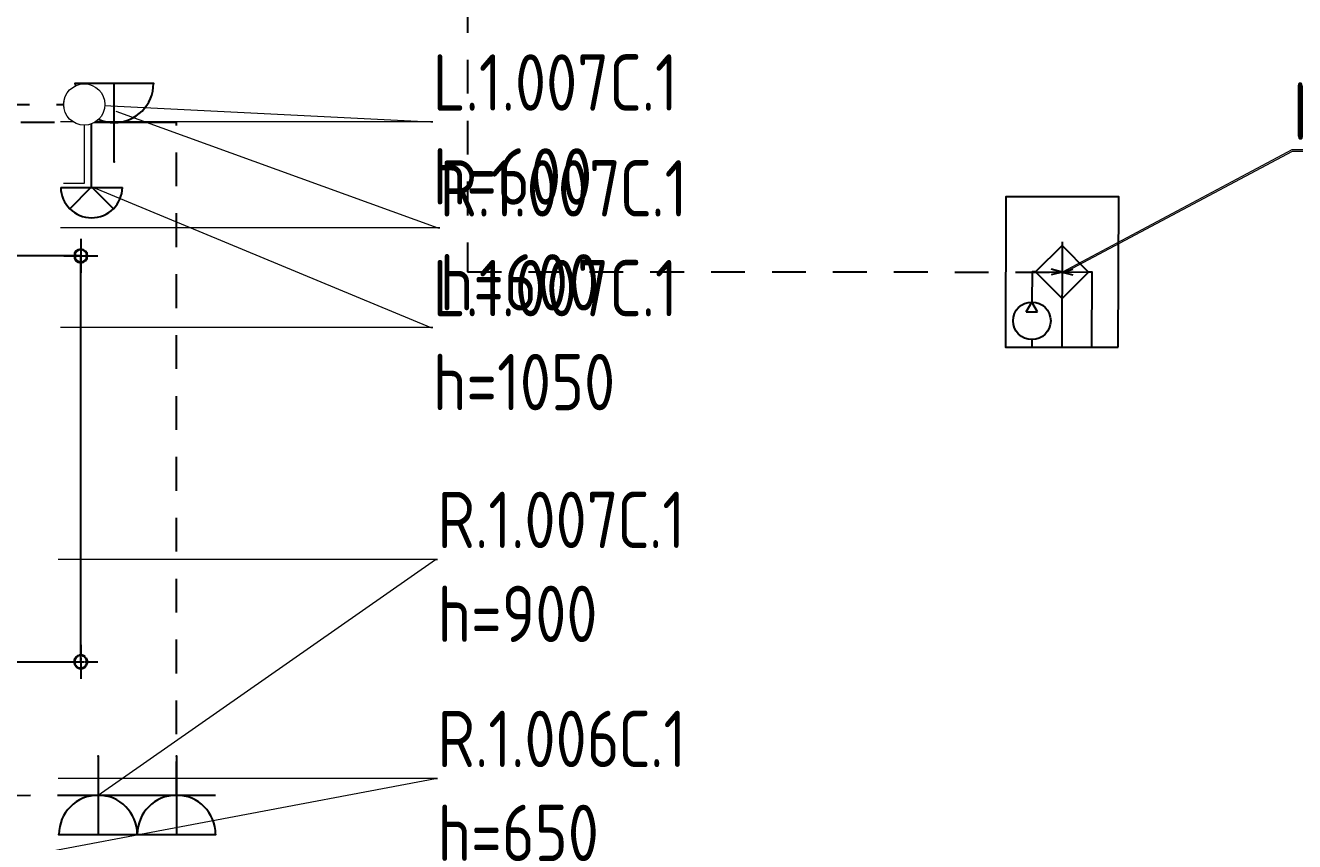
# Model space of a CAD drawing. Header units: millimetres. Extents: x -298345 to 861279, y -149517 to 72226.
# Drawn here: x 197422 to 203050, y 35135 to 38754 of the extents above; entities that cross this region are included whole.
import ezdxf
from ezdxf import colors
from ezdxf.entities.mleader import LeaderData, LeaderLine
from ezdxf.math import Vec2, Vec3

# ---------------------------------------------------------------- set-up
doc = ezdxf.new("R2010")
doc.units = ezdxf.units.MM
doc.set_wipeout_variables(frame=1)
doc.linetypes.add('JIS_02_0.7', pattern=[1.35, 0.75, -0.6])
doc.layers.get('0').update_dxf_attribs({"plot": 0})
for name, color, linetype in [('0_UNC_1 Сети. Оборудование', 1, 'Continuous'), ('0_UNC_10 ОВ. Оборудование', 1, 'Continuous'), ('0_UNC_2 Розетки. Трассы', 1, 'Continuous'), ('0_UNC_3 Свет. Выключатели 230', 1, 'Continuous'), ('0_UNC_3 Свет. Выключатели 230. Трассы', 1, 'Continuous'), ('0_UNC_3 Свет. Трассы', 1, 'Continuous'), ('0_UNC_9 ВК. Оборудование', 5, 'Continuous'), ('ВиК. Оборудование', 1, 'Continuous'), ('ВиК. Трассы', 1, 'Continuous')]:
    doc.layers.add(name, color=color, linetype=linetype)
doc.layers.add('0_UNC_2 Розетки. Оборудование', color=7, linetype='Continuous', true_color=0x991b1e)
doc.layers.add('0_UNC_3 Свет. Оборудование', color=7, linetype='Continuous', true_color=0x991b1e)
doc.styles.add('Unecom', font='GOST2304A_0.ttf', dxfattribs={"height": 2.5})

# ---------------------------------------------------------------- blocks, each defined once
blk = doc.blocks.new('_None')
blk = doc.blocks.new('*U131')
at = {"color": 0}
for p, q in [((-0.016, 1.295), (-0.028, -3.372)), ((-0.019, -0.038), (-0.502, 0.093)), ((-0.019, -0.038), (-0.502, 0.093)), ((-0.019, -0.038), (0.464, 0.09)), ((-0.019, -0.038), (0.464, 0.09)), ((-1.198, -0.035), (1.159, -0.041)), ((-0.019, -0.038), (-0.502, -0.166)), ((-0.019, -0.038), (-0.502, -0.166)), ((-0.019, -0.038), (0.463, -0.169)), ((-0.019, -0.038), (0.463, -0.169)), ((-1.607, -1.8), (-1.356, -1.368)), ((-1.107, -1.802), (-1.356, -1.368)), ((-1.607, -1.8), (-1.107, -1.802)), ((-1.36, -3.035), (-1.361, -3.368))]:
    blk.add_line(p, q, dxfattribs=at)
for points in [[(2.472, -3.378), (2.49, 3.288), (-2.51, 3.302), (-2.528, -3.365)], [(1.159, -0.041), (-0.016, 1.14), (-1.198, -0.035), (-0.022, -1.217)]]:
    blk.add_lwpolyline(points, close=True, dxfattribs=at)
for points in [[(-1.198, -0.035), (-1.352, -0.035), (-1.356, -1.368)], [(1.305, -3.375), (1.314, -0.042), (1.159, -0.041)]]:
    blk.add_lwpolyline(points, dxfattribs=at)
blk.add_circle((-1.358, -2.201), 0.833, dxfattribs=at)
at = {"color": 18, "true_color": 0x000000, "style": 'Unecom'}
blk.add_attdef('KV.', (-1.322, 6.578), '', height=2.5, dxfattribs=at)
blk = doc.blocks.new('*U324')
at = {"color": 0, "linetype": 'ByBlock', "lineweight": -2}
for points in [[(1.737, 0), (-1.737, 0)], [(1.737, -1.737), (-1.737, -1.737)]]:
    blk.add_lwpolyline(points, dxfattribs=at)
at = {"color": 0, "ltscale": 0.4}
blk.add_lwpolyline([(0, -3.475), (0, 0)], dxfattribs=at)
at = {"color": 0, "linetype": 'ByBlock', "lineweight": -2}
blk.add_arc((0, 0), 1.737, 180, 0, dxfattribs=at)
for p in [(1.737, 0), (-1.737, 0), (0, -3.475)]:
    blk.add_point(p, dxfattribs=at)
at = {"color": 18, "true_color": 0x000000, "style": 'Unecom', "flags": 1}
for tag, p in [('НАЗНАЧЕНИЕ', (-2.52, 0.678)), ('ГРУППА', (-2.52, -2.272))]:
    blk.add_attdef(tag, p, '', height=2.5, rotation=180, dxfattribs=at)
at = {"layer": 'Defpoints', "style": 'Unecom'}
for tag, p in [('АТРИБУТ', (12.974, 0.678)), ('МОДЕЛЬ', (12.974, -2.272))]:
    blk.add_attdef(tag, p, '', height=2.5, rotation=180, dxfattribs=at)
blk = doc.blocks.new('*U318')
at = {"color": 0, "ltscale": 0.4}
blk.add_lwpolyline([(0, 3.475), (0, 0)], dxfattribs=at)
at = {"color": 0, "linetype": 'ByBlock', "lineweight": -2}
for points in [[(-1.737, 1.737), (1.737, 1.737)], [(-1.737, 0), (1.737, 0)]]:
    blk.add_lwpolyline(points, dxfattribs=at)
blk.add_arc((0, 0), 1.737, 0, 180, dxfattribs=at)
for p in [(0, 3.475), (1.737, 0), (-1.737, 0)]:
    blk.add_point(p, dxfattribs=at)
at = {"color": 18, "true_color": 0x000000, "style": 'Unecom', "flags": 1}
for tag, p in [('НАЗНАЧЕНИЕ', (-2.52, 0.678)), ('ГРУППА', (-2.52, -2.272))]:
    blk.add_attdef(tag, p, '', height=2.5, rotation=180, dxfattribs=at)
at = {"layer": 'Defpoints', "style": 'Unecom'}
for tag, p in [('АТРИБУТ', (12.974, 0.678)), ('МОДЕЛЬ', (12.974, -2.272))]:
    blk.add_attdef(tag, p, '', height=2.5, rotation=180, dxfattribs=at)
blk = doc.blocks.new('*U115')
at = {"color": 0}
blk.add_wipeout([(-0.867, 0.857), (-0.864, 0.935), (-0.849, 1.041), (-0.806, 1.186), (-0.751, 1.301), (-0.648, 1.44), (-0.501, 1.575), (-0.34, 1.661), (-0.16, 1.719), (0.007, 1.733), (0.198, 1.711), (0.389, 1.64), (0.524, 1.558), (0.642, 1.449), (0.758, 1.3), (0.813, 1.168), (0.85, 1.021), (0.863, 0.87), (0.856, 0.748), (0.834, 0.63), (0.785, 0.505), (0.707, 0.365), (0.629, 0.271), (0.522, 0.175), (0.379, 0.087), (0.199, 0.027), (0, 0), (-0.126, 0.012), (-0.303, 0.055), (-0.47, 0.138), (-0.589, 0.231), (-0.721, 0.391), (-0.796, 0.536), (-0.855, 0.723)], dxfattribs=at)
blk.add_wipeout([(-0.867, 0.867), (-0.862, 0.958), (-0.842, 1.074), (-0.806, 1.186), (-0.751, 1.301), (-0.687, 1.396), (-0.608, 1.485), (-0.501, 1.575), (-0.409, 1.632), (-0.271, 1.691), (-0.16, 1.719), (-0.037, 1.733), (0.05, 1.733), (0.198, 1.711), (0.339, 1.665), (0.438, 1.615), (0.555, 1.533), (0.642, 1.449), (0.727, 1.34), (0.789, 1.228), (0.838, 1.09), (0.863, 0.952), (0.863, 0.788), (0.834, 0.63), (0.775, 0.477), (0.707, 0.365), (0.629, 0.271), (0.522, 0.175), (0.411, 0.104), (0.281, 0.047), (0.117, 0.008), (-0.059, 0.002), (-0.194, 0.022), (-0.346, 0.072), (-0.47, 0.138), (-0.589, 0.231), (-0.679, 0.328), (-0.763, 0.455), (-0.83, 0.617), (-0.86, 0.757)], dxfattribs=at)
at = {"color": 0, "lineweight": 13}
blk.add_lwpolyline([(0, 1.734), (0, 4.179), (0.867, 4.179)], dxfattribs=at)
blk.add_circle((0, 0.867), 0.867, dxfattribs=at)
blk.add_circle((0, 0.867), 0.867, dxfattribs=at)
blk.add_circle((0, 0.867), 0.867, dxfattribs=at)
blk.add_circle((0, 0.867), 0.867, dxfattribs=at)
blk.add_circle((0, 0.867), 0.867, dxfattribs=at)
blk.add_circle((0, 0.867), 0.867, dxfattribs=at)
at = {"color": 0, "style": 'Unecom', "flags": 9}
for tag in ['ГРУППА', 'НАИМЕНОВАНИЕ']:
    blk.add_attdef(tag, (0, 0), '', height=2.5, dxfattribs=at)
blk = doc.blocks.new('Светильник настенный типовой - Бра_ Тип 1-V47-План групп освещения и выключателей подвального этажа на отм_-7_200_М1_50')
at = {"color": 0}
for p, q in [((-148.6, -141.7), (-8.8, -2)), ((-8.8, -2), (-148.6, -141.7)), ((140, -141.7), (0.3, -2)), ((0.3, -2), (140, -141.7))]:
    blk.add_line(p, q, dxfattribs=at)
blk.add_lwpolyline([(-208.3, -2), (199.8, -2)], dxfattribs=at)
for start, end in [(181.2879, 225), (315, 358.7121), (225, 315)]:
    blk.add_arc((-4.3, 2.6), 204.1, start, end, dxfattribs=at)
at = {"color": 0, "style": 'Unecom'}
for tag, p, flags in [('НАЗНАЧЕНИЕ', (-456.2, 281.8), 1), ('ГРУППА', (-456.2, 278.9), 9)]:
    blk.add_attdef(tag, p, '', height=2.5, rotation=180, dxfattribs=dict(at, flags=flags))
for tag, p in [('АТРИБУТ', (-440.7, 281.8)), ('МОДЕЛЬ', (-440.7, 278.9))]:
    blk.add_attdef(tag, p, '', height=2.5, rotation=180, dxfattribs=at)
at = {"color": 0, "style": 'Unecom', "flags": 9}
blk.add_attdef('НАИМЕНОВАНИЕ', (0, 0), '', height=2.5, dxfattribs=at)
blk = doc.blocks.new('ELF Встраиваемый точечный светильник - Точечный встраиваемый светильник-V143-План расположения приборов освещения_ выключателей_ групп освещения 1-го этажа на отм_ 0_000')
at = {"color": 0}
for p, q in [((0, 75), (0, 37.4)), ((-75, 0), (-39.4, 0)), ((-39.3, 0), (-27.5, 0)), ((-27.4, 0), (-26.3, 0)), ((-25.8, 0), (-25.1, 0)), ((-24.2, 0), (-23.1, 0)), ((-22.6, 0), (-20.9, 0)), ((-20.3, 0), (-14.9, 0)), ((-14.6, 0), (-9.2, 0)), ((-8.9, 0), (-6.7, 0)), ((-6.5, 0), (-4.6, 0)), ((-3.5, 0), (0.5, 0)), ((0, 37), (0, 31)), ((0, 30.8), (0, 30)), ((0, 29.6), (0, 27.9)), ((0, 26.5), (0, 25.9)), ((0, 25.6), (0, 24.9)), ((0, 20.8), (0, 20.2)), ((0, 17.5), (0, 16.3)), ((0, 16), (0, 13.3)), ((0, 13), (0, 10.6)), ((0, 9.7), (0, 8.6)), ((0, 6.5), (0, -1.1)), ((2, 0), (3, 0)), ((3.5, 0), (5, 0)), ((6.1, 0), (14.5, 0)), ((14.7, 0), (17.2, 0)), ((17.4, 0), (18.5, 0)), ((19.1, 0), (20.3, 0)), ((20.7, 0), (21.5, 0)), ((22.5, 0), (23.3, 0)), ((23.8, 0), (24.5, 0)), ((24.9, 0), (26.1, 0)), ((26.9, 0), (75, 0)), ((0, -1.3), (0, -5.2)), ((0, -5.5), (0, -17.4)), ((0, -17.9), (0, -18.5)), ((0, -18.5), (0, -38.8)), ((0, -38.8), (0, -57)), ((0, -58), (0, -75))]:
    blk.add_line(p, q, dxfattribs=at)
for radius, start, end in [(30, 144.8569, 180), (30, 180, 186.2763), (27, 154.846, 177.2776), (27, 178.25, 180), (27, 180, 181.9425), (30, 130.5002, 144.3503), (27, 150.4009, 154.4925), (27, 117.4692, 150), (30, 106.6618, 129.2699), (27, 115.4414, 116.8379), (27, 110.9977, 114.518), (27, 108.4515, 109.9179), (30, 105, 106.4967), (27, 103.7147, 107.8048), (30, 97.0067, 103.0257), (30, 90, 94.6504), (27, 92.6209, 95.1043), (27, 90, 91.5306), (30, 86.6751, 89.7351), (27, 87.0098, 89.4779), (27, 83.5858, 86.8077), (30, 84.327, 86.1846), (30, 82.8347, 83.9807), (30, 80.5329, 81.8955), (27, 76.9854, 78.2456), (30, 75.1306, 78.1766), (27, 75, 76.8629), (27, 70.2728, 73.5515), (30, 66.598, 75), (27, 64.378, 68.2979), (27, 54.2575, 63.1563), (30, 60, 65.8376), (30, 50.6234, 58.9035), (27, 45, 53.8664), (27, 41.9525, 44.0518), (30, 47.0046, 48.8221), (27, 39.0999, 41.3271), (27, 34.9252, 36.8842), (30, 39.7106, 43.1465), (27, 30.4118, 34.6703), (27, 25.6776, 29.5395), (27, 17.181, 24.7036), (30, 0, 34.0728), (27, 0, 15), (30, 341.0485, 360), (30, 186.5012, 188.986), (30, 189.0862, 191.4047), (30, 192.3768, 193.9012), (30, 195, 201.9797), (30, 202.8906, 205.0651), (30, 205.1743, 208.0399), (27, 181.9855, 185.3027), (27, 187.4406, 196.9131), (30, 210, 214.8676), (27, 197.2728, 200.4697), (27, 200.508, 211.0038), (30, 216.2636, 218.2371), (30, 219.0776, 224.5929), (27, 213.975, 215.9654), (27, 216.8592, 225), (30, 225, 228.661), (30, 228.7145, 232.8961), (27, 225.1678, 231.0484), (30, 234.5584, 238.7364), (27, 233.2579, 236.5575), (30, 241.1976, 244.6833), (27, 237.8012, 240), (27, 240.3325, 244.8707), (30, 244.7705, 250.4779), (27, 248.3099, 254.2748), (30, 250.6367, 254.2412), (27, 255, 256.6735), (30, 256.7931, 260.3884), (27, 257.5096, 261.4312), (30, 260.5329, 262.3611), (27, 261.4933, 263.5309), (30, 262.9074, 272.1815), (27, 266.2741, 276.5482), (30, 272.8599, 285), (27, 277.5039, 290.9931), (30, 285.9142, 288.6946), (30, 289.762, 293.239), (27, 292.8991, 294.5583), (27, 294.6215, 304.5428), (30, 293.4007, 298.9944), (30, 300, 302.1775), (27, 305.6042, 308.5841), (30, 302.2713, 304.0546), (27, 308.8133, 313.9707), (30, 304.3256, 313.1338), (27, 315, 325.4624), (30, 313.1652, 318.9745), (27, 326.4712, 329.5743), (30, 319.0417, 323.156), (27, 332.4304, 339.7225), (30, 326.0102, 327.9222), (27, 341.665, 345), (27, 345.8838, 353.0661), (30, 332.0629, 338.0973), (27, 354.8582, 357.4231)]:
    blk.add_arc((0, 0), radius, start, end, dxfattribs=at)
at = {"color": 0, "style": 'Unecom', "flags": 9}
for tag in ['ГРУППА', 'МОЩНОСТЬ', 'НАИМЕНОВАНИЕ']:
    blk.add_attdef(tag, (0, 0), '', height=2.5, dxfattribs=at)
blk = doc.blocks.new('ELF Встраиваемый точечный светильник - Точечный встраиваемый светильник-V144-План расположения приборов освещения_ выключателей_ групп освещения 1-го этажа на отм_ 0_000')
at = {"color": 0}
for p, q in [((0, 75), (0, -75)), ((-75, 0), (50, 0)), ((50, 0), (75, 0))]:
    blk.add_line(p, q, dxfattribs=at)
for radius, start, end in [(30, 0, 180), (30, 180, 360), (27, 0, 180), (27, 180, 360)]:
    blk.add_arc((0, 0), radius, start, end, dxfattribs=at)
at = {"color": 0, "style": 'Unecom', "flags": 9}
for tag in ['ГРУППА', 'МОЩНОСТЬ', 'НАИМЕНОВАНИЕ']:
    blk.add_attdef(tag, (0, 0), '', height=2.5, dxfattribs=at)

msp = doc.modelspace()

# ---------------------------------------------------------------- linework, layer by layer
at = {"layer": '0_UNC_2 Розетки. Трассы', "color": 1, "linetype": 'JIS_02_0.7', "ltscale": 200}
msp.add_lwpolyline([(195944.9, 35338.3), (198091.7, 35340.5), (198091.7, 38323), (194678.6, 38323)], dxfattribs=at)
at = {"layer": '0_UNC_3 Свет. Выключатели 230. Трассы', "linetype": 'JIS_02_0.7', "ltscale": 200}
msp.add_lwpolyline([(193780.3, 36358.9), (193780.2, 38403.7), (197683.1, 38403.1)], dxfattribs=at)
at = {"layer": '0_UNC_3 Свет. Трассы'}
for points in [[(197715.6, 38034.5), (197715.6, 38403.1), (197683.1, 38403.1)], [(193780.2, 36358.7), (195167.6, 36358.7), (195167.6, 35931.7), (197668.2, 35931.7), (197668.2, 37731.7), (195167.6, 37731.7)]]:
    msp.add_lwpolyline(points, dxfattribs=at)
at = {"layer": 'ВиК. Трассы', "linetype": 'JIS_02_0.7', "ltscale": 200}
msp.add_lwpolyline([(198932.8, 45351.3), (199382.8, 45351.3), (199382.8, 37660.9), (202018.8, 37660.2)], dxfattribs=at)

# ---------------------------------------------------------------- block references
at = {"layer": '0_UNC_2 Розетки. Оборудование', "xscale": 100, "yscale": 100, "zscale": 100, "rotation": 180}
for name, p in [('*U318', (197816.3, 38496.7)), ('*U324', (197744.4, 35166.7)), ('*U324', (198091.8, 35166.7))]:
    msp.add_blockref(name, p, dxfattribs=at)
at = {"layer": '0_UNC_3 Свет. Оборудование', "xscale": 0.6700019424210495, "yscale": 0.6700019424210495, "zscale": 0.6700019424210495}
msp.add_blockref('Светильник настенный типовой - Бра_ Тип 1-V47-План групп освещения и выключателей подвального этажа на отм_-7_200_М1_50', (197718.4, 38035.8), dxfattribs=at)
at = {"layer": '0_UNC_3 Свет. Оборудование'}
for name, p in [('ELF Встраиваемый точечный светильник - Точечный встраиваемый светильник-V144-План расположения приборов освещения_ выключателей_ групп освещения 1-го этажа на отм_ 0_000', (197667.6, 37731.7)), ('ELF Встраиваемый точечный светильник - Точечный встраиваемый светильник-V143-План расположения приборов освещения_ выключателей_ групп освещения 1-го этажа на отм_ 0_000', (197667.6, 35931.7))]:
    msp.add_blockref(name, p, dxfattribs=at)
at = {"layer": 'ВиК. Оборудование', "color": 242, "true_color": 0xcd2027, "xscale": 100, "yscale": 100, "zscale": 100}
msp.add_blockref('*U131', (202020.7, 37664.1), dxfattribs=at)

# ---------------------------------------------------------------- leaders
at = {"layer": '0_UNC_1 Сети. Оборудование'}
ml = msp.add_multileader_mtext('Standard', dxfattribs=at)
ml.set_content('FCP21\\Pот ЩСПЗ-ХБК', color=7, style='Unecom')
ml.set_leader_properties(color=7, linetype='ByLayer', lineweight=13)
ml.set_arrow_properties(name='NONE')
ml.build(insert=Vec2(0, 0))
ml.multileader.update_dxf_attribs({"has_dogleg": 0, "text_left_attachment_type": 6, "text_right_attachment_type": 6, "text_bottom_attachment_type": 10, "dogleg_length": 0.08, "arrow_head_size": 0, "scale": 100})
ctx = ml.context
ctx.base_point, ctx.scale, ctx.char_height, ctx.arrow_head_size, ctx.plane_origin = Vec3(52989, 37930.6), 100, 350, 0, Vec3(30931.3, 39658.7)
ctx.left_attachment, ctx.right_attachment, ctx.top_attachment = 6, 6, 10
notes = []
notes.append((ctx, [(0, (1, 1, 0), (52981, 37930.6), (1, 0), 8, [(0, [(48647.3, 41770.3)], 0, [])])]))
ctx.mtext.insert, ctx.mtext.width, ctx.mtext.flow_direction = Vec3(52991, 38350.6), 2509.844, 5
at = {"layer": '0_UNC_10 ОВ. Оборудование', "ltscale": 2}
ml = msp.add_multileader_mtext('Standard', dxfattribs=at)
ml.set_content('Н.8', color=7, style='Unecom')
ml.set_leader_properties(color=7, linetype='ByLayer', lineweight=13)
ml.set_arrow_properties(name='NONE')
ml.build(insert=Vec2(0, 0))
ml.multileader.update_dxf_attribs({"text_left_attachment_type": 6, "text_right_attachment_type": 6, "text_bottom_attachment_type": 10, "dogleg_length": 0, "arrow_head_size": 0, "scale": 100})
ctx = ml.context
ctx.base_point, ctx.scale, ctx.char_height, ctx.arrow_head_size, ctx.plane_origin = Vec3(46943.8, 35650.2), 100, 250, 0, Vec3(49085, 39237.8)
ctx.left_attachment, ctx.right_attachment, ctx.top_attachment = 6, 6, 10
notes.append((ctx, [(1, (1, 1, 0), (46943.8, 35650.2), (1, 0), 0, [(0, [(46500.7, 36494.7)], 0, [])])]))
ctx.mtext.insert, ctx.mtext.width, ctx.mtext.flow_direction = Vec3(46945.8, 35950.2), 2380.341, 5
ml = msp.add_multileader_mtext('Standard', dxfattribs=at)
ml.set_content('Н.9', color=7, style='Unecom')
ml.set_leader_properties(color=7, linetype='ByLayer', lineweight=13)
ml.set_arrow_properties(name='NONE')
ml.build(insert=Vec2(0, 0))
ml.multileader.update_dxf_attribs({"text_left_attachment_type": 6, "text_right_attachment_type": 6, "text_bottom_attachment_type": 10, "dogleg_length": 0, "arrow_head_size": 0, "scale": 100})
ctx = ml.context
ctx.base_point, ctx.scale, ctx.char_height, ctx.arrow_head_size, ctx.plane_origin = Vec3(47574.8, 35653.9), 100, 250, 0, Vec3(49716, 39241.5)
ctx.left_attachment, ctx.right_attachment, ctx.top_attachment = 6, 6, 10
notes.append((ctx, [(1, (1, 1, 0), (47574.8, 35653.9), (1, 0), 0, [(0, [(47131.7, 36498.4)], 0, [])])]))
ctx.mtext.insert, ctx.mtext.width, ctx.mtext.flow_direction = Vec3(47576.8, 35953.9), 2380.341, 5
ml = msp.add_multileader_mtext('Standard', dxfattribs=at)
ml.set_content('Н.10', color=7, style='Unecom')
ml.set_leader_properties(color=7, linetype='ByLayer', lineweight=13)
ml.set_arrow_properties(name='NONE')
ml.build(insert=Vec2(0, 0))
ml.multileader.update_dxf_attribs({"text_left_attachment_type": 6, "text_right_attachment_type": 6, "text_bottom_attachment_type": 10, "dogleg_length": 0, "arrow_head_size": 0, "scale": 100})
ctx = ml.context
ctx.base_point, ctx.scale, ctx.char_height, ctx.arrow_head_size, ctx.plane_origin = Vec3(48155.7, 35657.4), 100, 250, 0, Vec3(50296.9, 39244.9)
ctx.left_attachment, ctx.right_attachment, ctx.top_attachment = 6, 6, 10
notes.append((ctx, [(1, (1, 1, 0), (48155.7, 35657.4), (1, 0), 0, [(0, [(47712.6, 36501.8)], 0, [])])]))
ctx.mtext.insert, ctx.mtext.width, ctx.mtext.flow_direction = Vec3(48157.7, 35957.4), 2380.341, 5
at = {"layer": '0_UNC_2 Розетки. Оборудование', "color": 7, "ltscale": 200}
ml = msp.add_multileader_mtext('Standard', dxfattribs=at)
ml.set_content('R.1.007С.1\\Ph=600', color=7, style='Unecom')
ml.set_leader_properties(color=7, linetype='ByLayer', lineweight=13)
ml.set_arrow_properties(name='NONE')
ml.build(insert=Vec2(0, 0))
ml.multileader.update_dxf_attribs({"text_left_attachment_type": 6, "text_right_attachment_type": 6, "text_bottom_attachment_type": 10, "dogleg_length": 0.08, "arrow_head_size": 100, "scale": 100})
ctx = ml.context
ctx.base_point, ctx.scale, ctx.char_height, ctx.arrow_head_size, ctx.landing_gap_size, ctx.plane_origin = Vec3(199259.1, 37856.3), 100, 250, 100, 0, Vec3(-92377.4, 2414.4)
ctx.left_attachment, ctx.right_attachment, ctx.top_attachment = 6, 6, 10
notes.append((ctx, [(0, (1, 1, 0), (199251.1, 37856.3), (1, 0), 8, [(0, [(197822.5, 38372.8)], 0, [])])]))
ctx.mtext.insert, ctx.mtext.flow_direction = Vec3(199259.1, 38156.3), 5
ml = msp.add_multileader_mtext('Standard', dxfattribs=at)
ml.set_content('R.1.007С.1\\Ph=900', color=7, style='Unecom')
ml.set_leader_properties(color=7, linetype='ByLayer', lineweight=13)
ml.set_arrow_properties(name='NONE')
ml.build(insert=Vec2(0, 0))
ml.multileader.update_dxf_attribs({"text_left_attachment_type": 6, "text_right_attachment_type": 6, "text_bottom_attachment_type": 10, "dogleg_length": 0.08, "arrow_head_size": 100, "scale": 100})
ctx = ml.context
ctx.base_point, ctx.scale, ctx.char_height, ctx.arrow_head_size, ctx.landing_gap_size, ctx.plane_origin = Vec3(199249.1, 36386.2), 100, 250, 100, 0, Vec3(-92573, 250.7)
ctx.left_attachment, ctx.right_attachment, ctx.top_attachment = 6, 6, 10
notes.append((ctx, [(0, (1, 1, 0), (199241.1, 36386.2), (1, 0), 8, [(0, [(197744.1, 35340.5)], 0, [])])]))
ctx.mtext.insert, ctx.mtext.flow_direction = Vec3(199249.1, 36686.2), 5
ml = msp.add_multileader_mtext('Standard', dxfattribs=at)
ml.set_content('R.1.006С.1\\Ph=650', color=7, style='Unecom')
ml.set_leader_properties(color=7, linetype='ByLayer', lineweight=13)
ml.set_arrow_properties(name='NONE')
ml.build(insert=Vec2(0, 0))
ml.multileader.update_dxf_attribs({"text_left_attachment_type": 6, "text_right_attachment_type": 6, "text_bottom_attachment_type": 10, "dogleg_length": 0.08, "arrow_head_size": 100, "scale": 100})
ctx = ml.context
ctx.base_point, ctx.scale, ctx.char_height, ctx.arrow_head_size, ctx.landing_gap_size, ctx.plane_origin = Vec3(199249.1, 35415), 100, 250, 100, 0, Vec3(-92597, -520.4)
ctx.left_attachment, ctx.right_attachment, ctx.top_attachment = 6, 6, 10
notes.append((ctx, [(0, (1, 1, 0), (199241.1, 35415), (1, 0), 8, [(1, [(197537.6, 34813), (196054, 34813)], 0, [])])]))
ctx.mtext.insert, ctx.mtext.flow_direction = Vec3(199249.1, 35715), 5
at = {"layer": '0_UNC_3 Свет. Выключатели 230', "color": 7, "ltscale": 200}
ml = msp.add_multileader_mtext('Standard', dxfattribs=at)
ml.set_content('L.1.007C.1\\Ph=600', color=7, style='Unecom')
ml.set_leader_properties(color=7, linetype='ByLayer', lineweight=13)
ml.set_arrow_properties(name='NONE')
ml.build(insert=Vec2(0, 0))
ml.multileader.update_dxf_attribs({"text_left_attachment_type": 6, "text_right_attachment_type": 6, "text_bottom_attachment_type": 10, "dogleg_length": 0.08, "arrow_head_size": 100, "scale": 100})
ctx = ml.context
ctx.base_point, ctx.scale, ctx.char_height, ctx.arrow_head_size, ctx.landing_gap_size, ctx.plane_origin = Vec3(199228.3, 38325.6), 100, 250, 100, 0, Vec3(-95622.7, 1042.6)
ctx.left_attachment, ctx.right_attachment, ctx.top_attachment = 6, 6, 10
notes.append((ctx, [(0, (1, 1, 0), (199220.3, 38325.6), (1, 0), 8, [(0, [(197683.1, 38403.1)], 0, [])])]))
ctx.mtext.insert, ctx.mtext.flow_direction = Vec3(199228.3, 38625.6), 5
ml = msp.add_multileader_mtext('Standard', dxfattribs=at)
ml.set_content('L.1.007C.1\\Ph=600', color=7, style='Unecom')
ml.set_leader_properties(color=7, linetype='ByLayer', lineweight=13)
ml.set_arrow_properties(name='NONE')
ml.build(insert=Vec2(0, 0))
ml.multileader.update_dxf_attribs({"text_left_attachment_type": 6, "text_right_attachment_type": 6, "text_bottom_attachment_type": 10, "dogleg_length": 0.08, "arrow_head_size": 100, "scale": 100})
ctx = ml.context
ctx.base_point, ctx.scale, ctx.char_height, ctx.arrow_head_size, ctx.landing_gap_size, ctx.plane_origin = Vec3(196318.5, 37245.8), 100, 250, 100, 0, Vec3(-97206.5, 1068.2)
ctx.left_attachment, ctx.right_attachment, ctx.top_attachment = 6, 6, 10
notes.append((ctx, [(0, (1, 1, 0), (196310.5, 37245.8), (1, 0), 8, [(0, [(194817.2, 38403.7)], 0, [])])]))
ctx.mtext.insert, ctx.mtext.flow_direction = Vec3(196318.5, 37545.8), 5
ml = msp.add_multileader_mtext('Standard', dxfattribs=at)
ml.set_content('L.1.005C.1\\Ph=900', color=7, style='Unecom')
ml.set_leader_properties(color=7, linetype='ByLayer', lineweight=13)
ml.set_arrow_properties(name='NONE')
ml.build(insert=Vec2(0, 0))
ml.multileader.update_dxf_attribs({"text_left_attachment_type": 6, "text_right_attachment_type": 6, "text_bottom_attachment_type": 10, "dogleg_length": 0.08, "arrow_head_size": 100, "scale": 100})
ctx = ml.context
ctx.base_point, ctx.scale, ctx.char_height, ctx.arrow_head_size, ctx.landing_gap_size, ctx.plane_origin = Vec3(192031.1, 36241.1), 100, 250, 100, 0, Vec3(-100567.8, -1597.6)
ctx.left_attachment, ctx.right_attachment, ctx.top_attachment = 6, 6, 10
notes.append((ctx, [(0, (1, 1, 0), (192023.1, 36241.1), (1, 0), 8, [(0, [(191305.2, 35758.4)], 0, [])])]))
ctx.mtext.insert, ctx.mtext.width, ctx.mtext.flow_direction = Vec3(192031.1, 36541.1), 654.575, 5
ml = msp.add_multileader_mtext('Standard', dxfattribs=at)
ml.set_content('L.1.003Э.1\\Ph=900', color=7, style='Unecom')
ml.set_leader_properties(color=7, linetype='ByLayer', lineweight=13)
ml.set_arrow_properties(name='NONE')
ml.build(insert=Vec2(0, 0))
ml.multileader.update_dxf_attribs({"text_left_attachment_type": 6, "text_right_attachment_type": 6, "text_bottom_attachment_type": 10, "dogleg_length": 0.08, "arrow_head_size": 100, "scale": 100})
ctx = ml.context
ctx.base_point, ctx.scale, ctx.char_height, ctx.arrow_head_size, ctx.landing_gap_size, ctx.plane_origin = Vec3(180731.3, 35335.2), 100, 250, 100, 0, Vec3(-109393.4, -1248.7)
ctx.left_attachment, ctx.right_attachment, ctx.top_attachment = 6, 6, 10
notes.append((ctx, [(1, (1, 1, 0), (181848.1, 35335.2), (-1, 0), 8, [(0, [(182857.3, 35596.3)], 0, [])])]))
ctx.mtext.insert, ctx.mtext.width, ctx.mtext.flow_direction = Vec3(180731.3, 35635.2), 665.297, 5
at = {"layer": '0_UNC_3 Свет. Оборудование', "color": 7, "ltscale": 200}
ml = msp.add_multileader_mtext('Standard', dxfattribs=at)
ml.set_content('L.1.007C.1\\Ph=1050', color=7, style='Unecom')
ml.set_leader_properties(color=7, linetype='ByLayer', lineweight=13)
ml.set_arrow_properties(name='NONE')
ml.build(insert=Vec2(0, 0))
ml.multileader.update_dxf_attribs({"text_left_attachment_type": 6, "text_right_attachment_type": 6, "text_bottom_attachment_type": 10, "dogleg_length": 0.08, "arrow_head_size": 100, "scale": 100})
ctx = ml.context
ctx.base_point, ctx.scale, ctx.char_height, ctx.arrow_head_size, ctx.landing_gap_size, ctx.plane_origin = Vec3(196310.5, 36466.9), 100, 250, 100, 0, Vec3(-98541.4, 426.8)
ctx.left_attachment, ctx.right_attachment, ctx.top_attachment = 6, 6, 10
notes.append((ctx, [(0, (1, 1, 0), (196302.5, 36466.9), (1, 0), 8, [(0, [(194778.6, 38034.5)], 0, [])])]))
ctx.mtext.insert, ctx.mtext.flow_direction = Vec3(196310.5, 36766.9), 5
ml = msp.add_multileader_mtext('Standard', dxfattribs=at)
ml.set_content('L.1.007C.1\\Ph=1050', color=7, style='Unecom')
ml.set_leader_properties(color=7, linetype='ByLayer', lineweight=13)
ml.set_arrow_properties(name='NONE')
ml.build(insert=Vec2(0, 0))
ml.multileader.update_dxf_attribs({"text_left_attachment_type": 6, "text_right_attachment_type": 6, "text_bottom_attachment_type": 10, "dogleg_length": 0.08, "arrow_head_size": 100, "scale": 100})
ctx = ml.context
ctx.base_point, ctx.scale, ctx.char_height, ctx.arrow_head_size, ctx.landing_gap_size, ctx.plane_origin = Vec3(199228.3, 37413.9), 100, 250, 100, 0, Vec3(-93388.7, 372.3)
ctx.left_attachment, ctx.right_attachment, ctx.top_attachment = 6, 6, 10
notes.append((ctx, [(0, (1, 1, 0), (199220.3, 37413.9), (1, 0), 8, [(0, [(197720.4, 38035.8)], 0, [])])]))
ctx.mtext.insert, ctx.mtext.flow_direction = Vec3(199228.3, 37713.9), 5
at = {"layer": '0_UNC_9 ВК. Оборудование', "ltscale": 2}
ml = msp.add_multileader_mtext('Standard', dxfattribs=at)
ml.set_content('ВК.0.015Т.1\\Pстанция водоотчистки', color=7, style='Unecom')
ml.set_leader_properties(color=7, linetype='ByLayer', lineweight=13)
ml.set_arrow_properties(name='NONE')
ml.build(insert=Vec2(0, 0))
ml.multileader.update_dxf_attribs({"text_left_attachment_type": 6, "text_right_attachment_type": 6, "text_bottom_attachment_type": 10, "dogleg_length": 0, "arrow_head_size": 0, "scale": 100})
ctx = ml.context
ctx.base_point, ctx.scale, ctx.char_height, ctx.arrow_head_size, ctx.plane_origin = Vec3(25389.6, 36650.2), 100, 250, 0, Vec3(28330.1, 40485.3)
ctx.left_attachment, ctx.right_attachment, ctx.top_attachment = 6, 6, 10
notes.append((ctx, [(1, (1, 1, 0), (25389.6, 36650.2), (1, 0), 0, [(0, [(24247.6, 35708.9)], 0, [])])]))
ctx.mtext.insert, ctx.mtext.width, ctx.mtext.flow_direction = Vec3(25391.6, 36950.2), 2380.341, 5
ml = msp.add_multileader_mtext('Standard', dxfattribs=at)
ml.set_content('БКН.0.011Т.2\\PБойлер косвенного нагрева', color=7, style='Unecom')
ml.set_leader_properties(color=7, linetype='ByLayer', lineweight=13)
ml.set_arrow_properties(name='NONE')
ml.build(insert=Vec2(0, 0))
ml.multileader.update_dxf_attribs({"text_left_attachment_type": 6, "text_right_attachment_type": 6, "text_bottom_attachment_type": 10, "dogleg_length": 0, "arrow_head_size": 0, "scale": 100})
ctx = ml.context
ctx.base_point, ctx.scale, ctx.char_height, ctx.arrow_head_size, ctx.plane_origin = Vec3(49775, 35403.7), 100, 250, 0, Vec3(50801.1, 42324)
ctx.left_attachment, ctx.right_attachment, ctx.top_attachment = 6, 6, 10
notes.append((ctx, [(1, (1, 1, 0), (49775, 35403.7), (1, 0), 0, [(0, [(49034.1, 31026.7)], 0, [])])]))
ctx.mtext.insert, ctx.mtext.width, ctx.mtext.flow_direction = Vec3(49777, 35725), 2380.341, 5
at = {"layer": 'ВиК. Оборудование', "ltscale": 2}
ml = msp.add_multileader_mtext('Standard', dxfattribs=at)
ml.set_content('К.1', color=7, style='Unecom')
ml.set_leader_properties(color=7, linetype='ByLayer', lineweight=13)
ml.set_arrow_properties(name='NONE')
ml.build(insert=Vec2(0, 0))
ml.multileader.update_dxf_attribs({"text_left_attachment_type": 6, "text_right_attachment_type": 6, "text_bottom_attachment_type": 10, "dogleg_length": 0, "arrow_head_size": 0, "scale": 100})
ctx = ml.context
ctx.base_point, ctx.scale, ctx.char_height, ctx.arrow_head_size, ctx.plane_origin = Vec3(203038.3, 38203.2), 100, 250, 0, Vec3(203136.5, 41653.6)
ctx.left_attachment, ctx.right_attachment, ctx.top_attachment = 6, 6, 10
notes.append((ctx, [(1, (1, 1, 0), (203038.3, 38203.2), (1, 0), 0, [(0, [(202018.8, 37660.2)], 0, [])])]))
ctx.mtext.insert, ctx.mtext.width, ctx.mtext.flow_direction = Vec3(203040.3, 38503.2), 2380.341, 5
ml = msp.add_multileader_mtext('Standard', dxfattribs=at)
ml.set_content('К.1', color=7, style='Unecom')
ml.set_leader_properties(color=7, linetype='ByLayer', lineweight=13)
ml.set_arrow_properties(name='NONE')
ml.build(insert=Vec2(0, 0))
ml.multileader.update_dxf_attribs({"text_left_attachment_type": 6, "text_right_attachment_type": 6, "text_bottom_attachment_type": 10, "dogleg_length": 0, "arrow_head_size": 0, "scale": 100})
ctx = ml.context
ctx.base_point, ctx.scale, ctx.char_height, ctx.arrow_head_size, ctx.plane_origin = Vec3(203040.2, 38196.8), 100, 250, 0, Vec3(203138.4, 41647.2)
ctx.left_attachment, ctx.right_attachment, ctx.top_attachment = 6, 6, 10
notes.append((ctx, [(1, (1, 1, 0), (203040.2, 38196.8), (1, 0), 0, [(0, [(202020.7, 37653.8)], 0, [])])]))
ctx.mtext.insert, ctx.mtext.width, ctx.mtext.flow_direction = Vec3(203042.2, 38496.8), 2380.341, 5
ml = msp.add_multileader_mtext('Standard', dxfattribs=at)
ml.set_content('К.2.12', color=7, style='Unecom')
ml.set_leader_properties(color=7, linetype='ByLayer', lineweight=13)
ml.set_arrow_properties(name='NONE')
ml.build(insert=Vec2(0, 0))
ml.multileader.update_dxf_attribs({"text_left_attachment_type": 6, "text_right_attachment_type": 6, "text_bottom_attachment_type": 10, "dogleg_length": 0, "arrow_head_size": 0, "scale": 100})
ctx = ml.context
ctx.base_point, ctx.scale, ctx.char_height, ctx.arrow_head_size, ctx.plane_origin = Vec3(194858.3, 36096.1), 100, 250, 0, Vec3(194956.5, 39546.5)
ctx.left_attachment, ctx.right_attachment, ctx.top_attachment = 6, 6, 10
notes.append((ctx, [(1, (1, 1, 0), (194858.3, 36096.1), (1, 0), 0, [(0, [(193838.8, 35553.2)], 0, [])])]))
ctx.mtext.insert, ctx.mtext.width, ctx.mtext.flow_direction = Vec3(194860.3, 36396.1), 2380.341, 5
for ctx, leaders in notes:
    for number, flags, end, landing, length, lines in leaders:
        leader = LeaderData()
        leader.index, (leader.has_last_leader_line, leader.has_dogleg_vector, leader.attachment_direction) = number, flags
        leader.last_leader_point, leader.dogleg_vector, leader.dogleg_length = Vec3(end), Vec3(landing), length
        for number, points, colour, breaks in lines:
            line = LeaderLine()
            line.index, line.vertices, line.color, line.breaks = number, Vec3.list(points), colors.encode_raw_color(colour), breaks
            leader.lines.append(line)
        ctx.leaders.append(leader)

# ---------------------------------------------------------------- next in the draw order: block references
at = {"layer": '0_UNC_3 Свет. Выключатели 230', "color": 244, "true_color": 0x991b1e, "xscale": 105.6317492348601, "yscale": 105.6317492348601, "zscale": 105.6317492348601, "rotation": 180}
msp.add_blockref('*U115', (197683.1, 38494.7), dxfattribs=at)

# ---------------------------------------------------------------- next in the draw order: leaders
at = {"layer": '0_UNC_9 ВК. Оборудование', "ltscale": 2}
ml = msp.add_multileader_mtext('Standard', dxfattribs=at)
ml.set_content('НВК.0.015Т.7\\Pдренажные насосы приямка', color=7, style='Unecom')
ml.set_leader_properties(color=7, linetype='ByLayer', lineweight=13)
ml.set_arrow_properties(name='NONE')
ml.build(insert=Vec2(0, 0))
ml.multileader.update_dxf_attribs({"text_left_attachment_type": 6, "text_right_attachment_type": 6, "text_bottom_attachment_type": 10, "dogleg_length": 0, "arrow_head_size": 0, "scale": 100})
ctx = ml.context
ctx.base_point, ctx.scale, ctx.char_height, ctx.arrow_head_size, ctx.plane_origin = Vec3(24327.1, 40209.3), 100, 250, 0, Vec3(26811.6, 42464.8)
ctx.left_attachment, ctx.right_attachment, ctx.top_attachment = 6, 6, 10
notes = []
notes.append((ctx, [(1, (1, 1, 0), (24327.1, 40209.3), (1, 0), 0, [(1, [(23886.3, 37266.7)], 0, [])])]))
ctx.mtext.insert, ctx.mtext.width, ctx.mtext.flow_direction = Vec3(24329.1, 40530.6), 2380.341, 5
at = {"layer": 'ВиК. Оборудование', "ltscale": 2}
ml = msp.add_multileader_mtext('Standard', dxfattribs=at)
ml.set_content('К.3.2', color=7, style='Unecom')
ml.set_leader_properties(color=7, linetype='ByLayer', lineweight=13)
ml.set_arrow_properties(name='NONE')
ml.build(insert=Vec2(0, 0))
ml.multileader.update_dxf_attribs({"text_left_attachment_type": 6, "text_right_attachment_type": 6, "text_bottom_attachment_type": 10, "dogleg_length": 0, "arrow_head_size": 0, "scale": 150})
ctx = ml.context
ctx.base_point, ctx.scale, ctx.char_height, ctx.arrow_head_size, ctx.landing_gap_size, ctx.plane_origin = Vec3(52344.5, 37889.2), 150, 250, 0, 3, Vec3(50611.5, 43079.7)
ctx.left_attachment, ctx.right_attachment, ctx.top_attachment = 6, 6, 10
notes.append((ctx, [(1, (1, 1, 0), (52344.5, 37889.2), (1, 0), 0, [(0, [(51220.7, 38380.2)], 0, [])])]))
ctx.mtext.insert, ctx.mtext.width, ctx.mtext.flow_direction = Vec3(52347.5, 38189.2), 3570.512, 5
for ctx, leaders in notes:
    for number, flags, end, landing, length, lines in leaders:
        leader = LeaderData()
        leader.index, (leader.has_last_leader_line, leader.has_dogleg_vector, leader.attachment_direction) = number, flags
        leader.last_leader_point, leader.dogleg_vector, leader.dogleg_length = Vec3(end), Vec3(landing), length
        for number, points, colour, breaks in lines:
            line = LeaderLine()
            line.index, line.vertices, line.color, line.breaks = number, Vec3.list(points), colors.encode_raw_color(colour), breaks
            leader.lines.append(line)
        ctx.leaders.append(leader)

doc.saveas('drawing.dxf')
